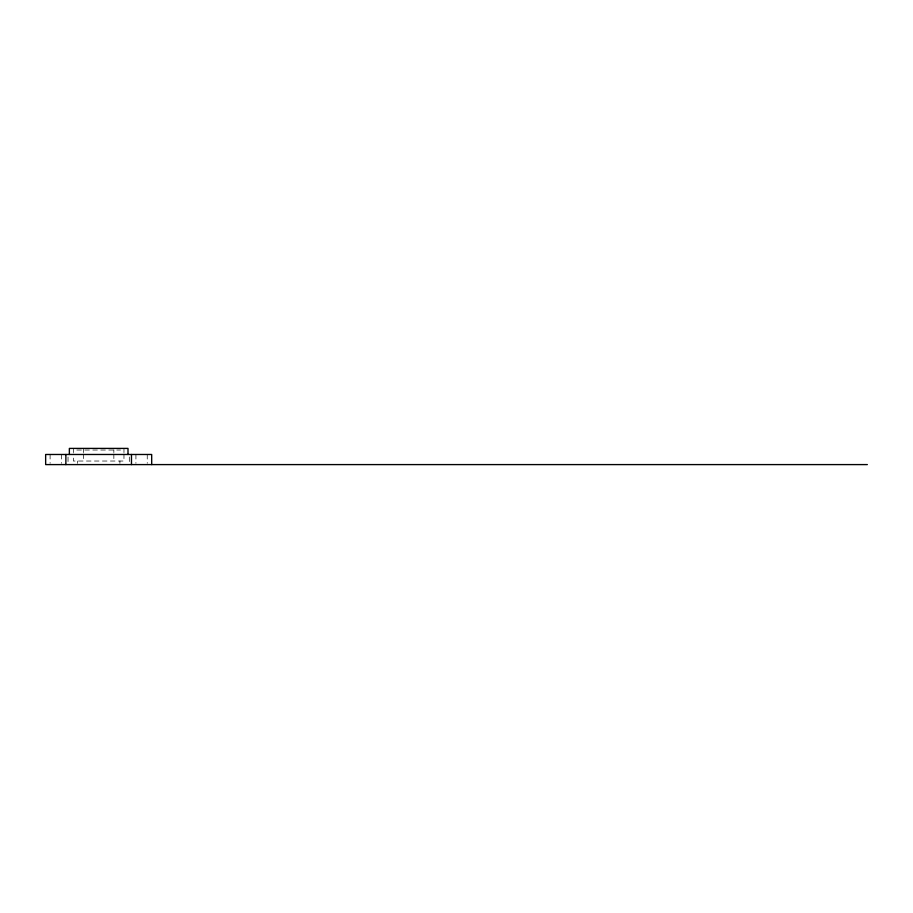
<?xml version="1.0" encoding="UTF-8"?>
<svg xmlns="http://www.w3.org/2000/svg" width="913" height="913" viewBox="0 0 913 913"><rect width="100%" height="100%" fill="white"/><g stroke="black" fill="none" stroke-linecap="round" stroke-linejoin="round"><path stroke-width="0.68" stroke-dasharray="4.57 3.42" d="M76.829 450.029L120.516 450.029M147.255 454.48L147.244 463.325M135.923 454.48L135.923 463.325M129.315 457.002L129.315 463.325M123.963 448.409L123.963 452.62M123.963 454.023L123.963 461.031L73.394 461.031L73.394 454.023M119.911 461.031L119.911 463.405M113.851 449.812L113.851 452.62M113.851 454.023L113.851 461.031M83.505 448.409L83.505 452.62M83.505 454.023L83.505 461.031M77.434 461.031L77.434 463.405M73.394 448.409L73.394 452.62M68.03 457.002L68.03 463.325M61.433 454.48L61.433 463.325M50.101 454.48L50.101 463.325"/><path stroke-width="1.37" d="M867.35 464.591L45.661 464.591L45.65 454.48L151.684 454.48L151.695 464.591M131.472 454.48L131.472 464.591M128.003 454.48L128.003 448.409L69.354 448.409L69.354 454.48M65.873 454.48L65.873 464.591"/></g></svg>
